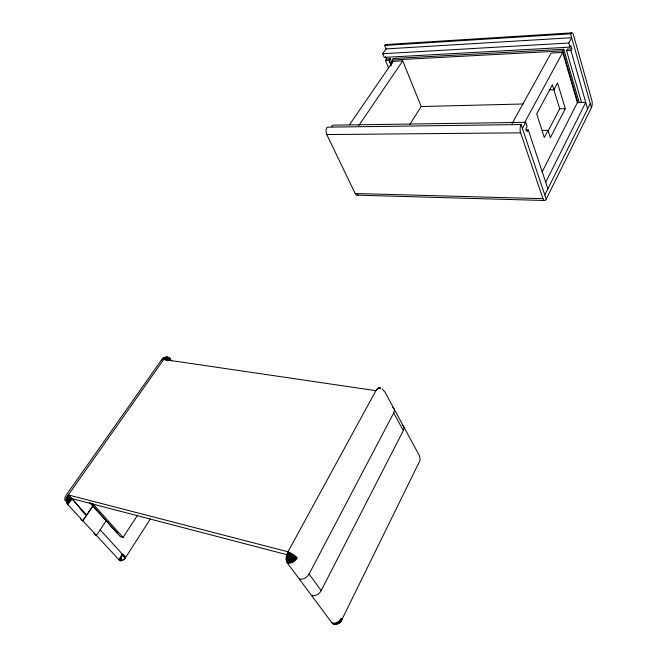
<?xml version="1.0" encoding="UTF-8"?>
<svg xmlns="http://www.w3.org/2000/svg" width="657" height="657" viewBox="0 0 657 657"><rect width="100%" height="100%" fill="white"/><g stroke="black" fill="none" stroke-linecap="round" stroke-linejoin="round"><path stroke-width="0.99" d="M341.451 620.249A6.956 5.502 -43.8 0 1 334.076 624.051L332.023 622.976L287.364 563.008C285.245 559.69 286.247 555.288 287.889 551.979L376.083 390.332L378.317 388.09L380.46 388.156L379.319 387.917M166.821 360.282L166.952 357.211L168.11 357.301L169.547 358.205L171.666 361.104M86.683 515.031L71.9 498.827L66.111 501.743C65.741 484.201 82.568 514.768 86.56 515.211M64.895 498.039L64.846 500.388M167.05 360.726L167.519 357.211L168.11 357.301L167.297 360.767M65.051 497.464L65.684 495.945M161.778 359.601A4.459 2.612 -35 0 1 166.517 357.17L166.952 357.211L163.79 359.322L68.229 495.123C66.349 497.825 65.643 501.899 67.852 504.609L119.697 560.536L120.256 560.741L122.284 554.36C127.819 557.481 124.625 559.567 120.962 560.61M167.79 360.011L168.619 357.507L168.028 357.465A5.823 3.416 -35 0 0 166.106 357.778M119.697 560.536L122.284 554.36L125.388 557.85L122.654 560.413L120.256 560.741M167.929 360.619L169.169 357.884M375.903 390.669L163.675 359.469M546.213 199.087L521.075 124.543L327.129 127.171A5.24 3.022 89 0 0 326.767 134.554L355.182 193.503L542.978 198.677A5.56 2.3 -87.7 0 0 546.213 199.087L591.431 107.658A5.207 1.971 -89.3 0 0 591.85 100.373L573.553 35.199A5.502 2.135 89.3 0 0 570.563 33.836L384.624 45.448L386.053 48.905L382.678 53.726L384.214 57.397L569.956 47.14L570.843 45.497L571.787 48.823L570.908 50.466L587.604 108.922M544.825 194.957L590.273 103.56M545.712 182.26L585.748 102.426L577.372 102.632L542.082 172.052M311.607 595.562A7.769 5.97 -42.2 0 0 321.191 590.618L403.316 430.59A6.874 5.001 -29.5 0 0 402.289 424.972M549.145 89.91L553.917 89.754L557.547 82.954L565.307 108.684L550.377 137.625L548.061 130.349L542.321 130.406M548.061 130.349L544.333 137.494L536.703 113.916L552.389 84.737L553.917 89.754M547.946 131.351L559.682 108.807L553.58 88.859M299.305 579.055A7.909 5.97 -41.4 0 0 309.069 574.021L393.724 412.949A6.989 4.985 -29.4 0 0 392.73 407.34M525.534 129.897L528.244 129.864L527.234 131.753L526.109 128.386L527.119 126.505L525.731 122.333L332.647 125.175L331.547 126.744M581.552 102.525L566.589 50.696L567.476 49.053L571.787 48.823M524.656 122.514L562.737 52.445L551.108 53.061L512.074 123.582M522.405 128.476L525.731 122.333M569.956 47.14L568.781 43.017L571.664 37.712L386.053 48.905M577.93 102.615L562.86 50.893L563.755 49.259L393.264 58.514L392.237 60.009L393.009 61.873M168.118 360.783L169.547 358.205A6.25 3.671 -35.1 0 0 168.274 358.196M340.811 620.947L341.147 620.356M341.903 619.452L341.123 620.881A5.313 4.205 -43.9 0 1 336.721 623.789M125.438 557.793L150.445 518.833M295.634 556.118L295.133 556.939A7.441 5.511 -40.6 0 1 287.224 561.021L286.403 560.864M293.285 554.336L292.866 555.009A5.699 4.213 -40.6 0 1 286.813 558.13L286.206 558.007M294.122 554.91L293.671 555.65A6.389 4.73 -40.6 0 1 286.879 559.148L286.197 559.008M294.911 555.51L294.435 556.29A6.972 5.166 -40.6 0 1 287.019 560.117L286.222 559.969M289.712 552.397L289.474 552.775A2.078 1.536 -40.5 0 1 287.273 553.917L287.043 553.867M290.599 552.8L290.32 553.268A3.08 2.275 -40.5 0 1 287.052 554.951L286.715 554.886M291.511 553.268L291.174 553.81A4.024 2.973 -40.5 0 1 286.904 556.011L286.468 555.929M292.406 553.777L292.028 554.393A4.903 3.622 -40.5 0 1 286.822 557.079L286.296 556.972M288.012 551.773L68.353 494.943M288.842 552.052L288.653 552.348A1.035 0.764 -40.5 0 1 287.429 552.89M169.761 358.467L168.742 360.102L169.851 358.574M409.656 124.674L421.211 106.533L402.733 60.855L393.042 61.364L349.524 124.748M118.745 559.83L122.399 554.179M89.952 502.786L120.428 536.736L123.048 537.467L137.576 515.17M106.253 520.705L96.341 535.521A6.915 4.32 -42.6 0 1 94.206 532.991M358.845 125.544L402.733 60.855M80.754 518.866A7.022 4.295 -42.1 0 0 82.757 520.779L92.941 505.874M82.774 520.804L93.154 505.619M388.55 67.819L385.445 60.37L389.19 60.165L390.217 58.678L392.155 63.368M385.445 60.37L386.48 58.875L390.217 58.678M168.857 360.25L169.941 358.689A6.299 3.704 -35.1 0 0 169.325 358.648M67.852 504.609L71.785 499L68.188 495.181M66.209 495.132L161.597 359.806M161.417 360.069L162.156 359.223A3.154 1.84 -35 0 1 165.507 357.507L166.254 360.447M161.326 360.397L161.721 359.888A5.001 2.932 -35 0 1 163.125 358.591M162.213 359.461L162.46 359.141A2.406 1.404 -35 0 1 165.022 357.827L165.736 359.683M162.632 359.395L162.837 359.124A1.626 0.953 -35 0 1 164.57 358.237L165.392 359.954M163.125 359.395L164.242 358.747M67.425 504.059L71.785 499L68.123 495.279M379.918 388.049L378.194 388.443L376.395 389.815M67.071 503.418L71.785 499L67.186 496.643M66.809 502.712L71.785 499L66.776 497.48M333.296 623.887L335.013 624.01A5.962 4.722 -43.8 0 0 341.336 620.742L420.16 460.122L419.511 455.884L384.772 391.744L382.16 388.919M385.856 44.553L571.598 32.866M382.678 53.726L568.781 43.017M392.237 60.009L562.86 50.893M566.589 50.696L570.908 50.466M421.211 106.533L523.21 103.987M559.682 108.807L565.307 108.684M326.767 134.554L520.615 132.829L542.978 198.677M357.08 195.154L544.513 200.5M333.838 623.945L334.536 624.101A6.513 5.157 -43.8 0 0 341.451 620.528M378.818 387.942L379.36 388.057M378.317 388.09L378.777 388.197M287.602 554.869L71.268 498.458L68.229 495.123M66.456 498.334L71.785 499L66.045 500.921M66.226 499.205L71.785 499L66.086 500.076M124.871 558.442L122.284 554.36L120.814 560.815L120.321 560.626M379.803 388.008L380.682 388.55M100.168 529.813L125.536 557.621M92.604 503.476L123.048 537.467M90.288 502.917L117.406 533.131M309.069 574.021L321.191 590.618M393.724 412.949L403.316 430.59M385.552 56.65L386.48 58.875M389.19 60.165L391.12 64.838M388.952 60.181L391.268 65.782M528.244 129.864L547.889 188.797M562.737 52.445L577.372 102.632M563.755 49.259L579.236 102.591M570.563 33.836L591.431 107.658M166.541 360.34L165.999 357.285A3.835 2.242 -35 0 0 161.926 359.379M384.624 45.448A4.944 2.595 87.1 0 1 387.203 44.98M358.155 194.883A4.985 2.784 -88.6 0 1 355.182 193.503M520.615 132.829A5.872 2.521 -89.3 0 1 521.075 124.543M296.841 557.325A7.974 5.913 -40.7 0 1 286.978 562.4M296.282 556.725A7.785 5.765 -40.6 0 1 286.657 561.686M341.821 619.075A7.284 5.765 -43.8 0 1 332.828 623.707M341.615 618.648A7.473 5.913 -43.7 0 1 332.409 623.403M297.293 557.892A8.04 5.962 -40.7 0 1 287.364 563.008M340.466 621.423A4.566 3.622 -43.9 0 1 338.642 622.935M338.109 623.173A4.566 3.622 -43.9 0 1 336.491 623.477M341.312 618.18A7.539 5.962 -43.7 0 1 332.023 622.976M339.792 621.694A3.745 2.973 -43.9 0 1 339.431 622.023M163.667 358.229A5.001 2.932 -35 0 1 167.026 357.162L167.519 357.211A5.461 3.203 -35 0 0 165.104 357.786M168.496 357.761A6.094 3.572 -35.1 0 1 169.104 357.81M162.205 359.732A5.461 3.203 -35 0 1 163.273 358.821M163.864 358.426A5.461 3.203 -35 0 1 164.48 358.081"/></g></svg>
